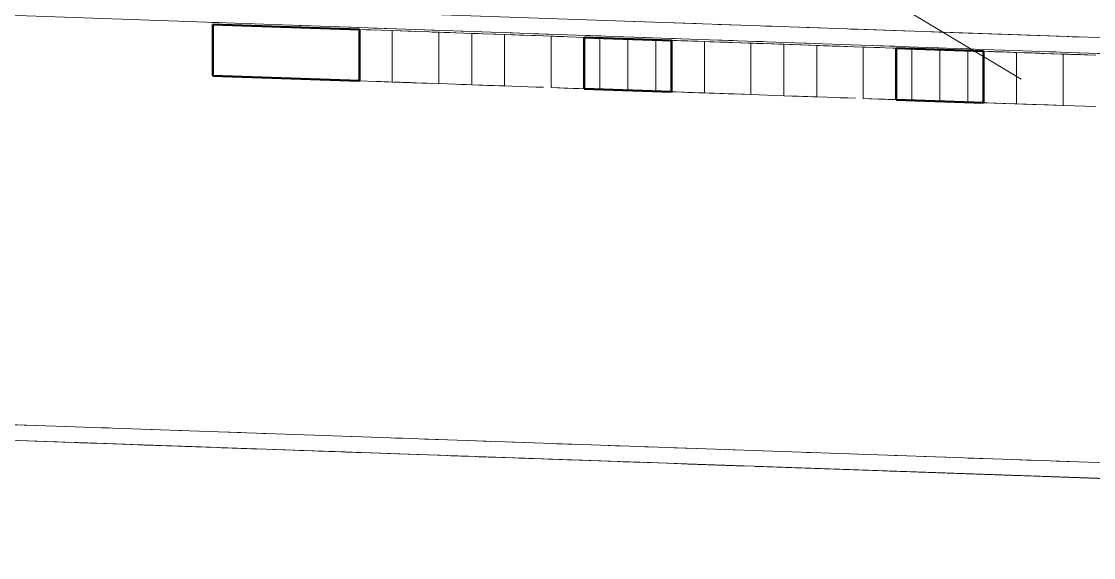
# Model space of a CAD drawing. Header units: metres. Extents: x 10 to 831, y 10 to 584.
# Drawn here: x 160.99 to 197.46, y 450.79 to 469.04 of the extents above; entities that cross this region are included whole.
import ezdxf

# ---------------------------------------------------------------- set-up
doc = ezdxf.new("R2010")
doc.units = ezdxf.units.M
for name, color, linetype, lineweight in [('CUT', 7, 'Continuous', 50), ('TXT', 7, 'Continuous', 18), ('VIS', 8, 'Continuous', 13)]:
    doc.layers.add(name, color=color, linetype=linetype, lineweight=lineweight)

msp = doc.modelspace()

# ---------------------------------------------------------------- linework, layer by layer
at = {"layer": 'CUT'}
for p, q in [((172.486, 468.764), (167.5, 468.939)), ((167.5, 468.939), (167.5, 467.19)), ((172.486, 467.014), (172.486, 468.764)), ((180.129, 466.747), (180.129, 468.497)), ((180.129, 468.497), (183.101, 468.393)), ((183.101, 468.393), (183.101, 466.643)), ((190.744, 466.375), (190.744, 468.125)), ((190.744, 468.125), (193.717, 468.022)), ((193.717, 468.022), (193.717, 466.272)), ((167.5, 467.19), (172.486, 467.014)), ((183.101, 466.643), (180.129, 466.747)), ((193.717, 466.272), (190.744, 466.375))]:
    msp.add_line(p, q, dxfattribs=at)
at = {"layer": 'TXT'}
msp.add_line((195, 467.077), (165, 485.077), dxfattribs=at)
at = {"layer": 'VIS'}
for p, q in [((30, 474.352), (450, 459.652)), ((450, 459.117), (30, 473.817)), ((167.452, 469.006), (167.702, 468.997)), ((182.049, 469.03), (181.82, 469.038)), ((182.446, 469.016), (182.196, 469.025)), ((183.945, 468.964), (183.195, 468.99)), ((183.431, 468.981), (183.2, 468.99)), ((171.45, 468.801), (167.5, 468.939)), ((167.5, 467.19), (167.5, 468.939)), ((167.5, 468.939), (167.5, 468.939)), ((167.5, 468.939), (172.486, 468.764)), ((167.5, 468.939), (167.5, 467.19)), ((169, 468.886), (168.75, 468.895)), ((168.952, 468.954), (169.202, 468.945)), ((170.451, 468.901), (170.701, 468.892)), ((171.951, 468.849), (172.201, 468.839)), ((172.169, 468.776), (171.989, 468.782)), ((172.486, 468.764), (173.605, 468.726)), ((172.486, 467.014), (172.486, 468.764)), ((172.859, 468.751), (172.672, 468.758)), ((172.859, 468.751), (172.672, 468.758)), ((172.859, 468.751), (172.672, 468.758)), ((172.859, 468.751), (172.672, 468.758)), ((172.859, 468.751), (172.672, 468.758)), ((172.859, 468.751), (172.672, 468.758)), ((172.887, 468.75), (172.707, 468.757)), ((172.859, 468.751), (173.046, 468.745)), ((172.859, 468.751), (173.046, 468.745)), ((172.859, 468.751), (173.046, 468.745)), ((172.859, 468.751), (173.046, 468.745)), ((172.859, 468.751), (173.046, 468.745)), ((172.859, 468.751), (173.046, 468.745)), ((172.95, 468.813), (173.7, 468.788)), ((173.605, 468.726), (175.188, 468.67)), ((173.605, 468.726), (173.605, 468.726)), ((173.605, 466.976), (173.605, 468.726)), ((173.605, 466.976), (173.605, 468.726)), ((174.133, 468.707), (173.869, 468.716)), ((174.133, 468.707), (173.869, 468.716)), ((174.133, 468.707), (173.869, 468.716)), ((174.133, 468.707), (173.869, 468.716)), ((174.133, 468.707), (173.869, 468.716)), ((174.133, 468.707), (173.869, 468.716)), ((174.133, 468.707), (174.397, 468.698)), ((174.133, 468.707), (174.397, 468.698)), ((174.133, 468.707), (174.397, 468.698)), ((174.133, 468.707), (174.397, 468.698)), ((174.133, 468.707), (174.397, 468.698)), ((174.133, 468.707), (174.397, 468.698)), ((174.45, 468.761), (175.199, 468.735)), ((175.767, 468.65), (174.956, 468.678)), ((175.188, 468.67), (176.308, 468.631)), ((175.188, 466.92), (175.188, 468.67)), ((175.227, 468.669), (176.037, 468.64)), ((175.227, 468.669), (176.037, 468.64)), ((175.227, 468.669), (176.037, 468.64)), ((175.227, 468.669), (176.037, 468.64)), ((175.227, 468.669), (176.037, 468.64)), ((175.227, 468.669), (176.037, 468.64)), ((175.561, 468.657), (175.375, 468.663)), ((175.561, 468.657), (175.375, 468.663)), ((175.561, 468.657), (175.375, 468.663)), ((175.561, 468.657), (175.375, 468.663)), ((175.561, 468.657), (175.375, 468.663)), ((175.561, 468.657), (175.375, 468.663)), ((175.561, 468.657), (175.748, 468.65)), ((175.561, 468.657), (175.748, 468.65)), ((175.561, 468.657), (175.748, 468.65)), ((175.561, 468.657), (175.748, 468.65)), ((175.561, 468.657), (175.748, 468.65)), ((175.561, 468.657), (175.748, 468.65)), ((175.949, 468.709), (176.198, 468.7)), ((176.308, 468.631), (177.427, 468.592)), ((176.308, 468.631), (176.549, 468.622)), ((176.308, 466.881), (176.308, 468.631)), ((176.813, 468.614), (178.077, 468.569)), ((177.427, 468.592), (178.746, 468.546)), ((177.427, 466.842), (177.427, 468.592)), ((177.448, 468.656), (177.698, 468.648)), ((178.447, 468.621), (179.197, 468.595)), ((185.444, 468.911), (184.695, 468.938)), ((185.31, 468.916), (185.074, 468.924)), ((186.444, 468.876), (186.194, 468.885)), ((186.531, 468.873), (186.296, 468.881)), ((188.148, 468.817), (187.439, 468.841)), ((187.943, 468.824), (187.693, 468.832)), ((187.943, 468.824), (187.708, 468.832)), ((189.443, 468.771), (189.193, 468.78)), ((190.986, 468.717), (189.331, 468.775)), ((190.942, 468.719), (190.692, 468.728)), ((191.237, 468.709), (191.002, 468.716)), ((192.441, 468.667), (191.692, 468.692)), ((192.879, 468.651), (191.696, 468.692)), ((192.649, 468.659), (192.414, 468.668)), ((197.231, 468.499), (192.879, 468.651)), ((193.941, 468.614), (193.191, 468.64)), ((194.564, 468.592), (194.323, 468.601)), ((178.469, 468.555), (177.659, 468.583)), ((178.469, 468.555), (177.659, 468.583)), ((178.469, 468.555), (177.659, 468.583)), ((178.469, 468.555), (177.659, 468.583)), ((178.469, 468.555), (177.659, 468.583)), ((178.469, 468.555), (177.659, 468.583)), ((177.929, 468.574), (178.739, 468.546)), ((177.929, 468.574), (178.739, 468.546)), ((177.929, 468.574), (178.739, 468.546)), ((177.929, 468.574), (178.739, 468.546)), ((177.929, 468.574), (178.739, 468.546)), ((177.929, 468.574), (178.739, 468.546)), ((178.725, 468.547), (179.451, 468.521)), ((178.725, 468.547), (179.451, 468.521)), ((178.725, 468.547), (179.451, 468.521)), ((178.725, 468.547), (179.451, 468.521)), ((178.725, 468.547), (179.451, 468.521)), ((178.725, 468.547), (179.451, 468.521)), ((179.01, 468.536), (180.129, 468.497)), ((179.01, 466.786), (179.01, 468.536)), ((179.457, 468.52), (179.122, 468.533)), ((179.457, 468.52), (179.122, 468.533)), ((179.457, 468.52), (179.122, 468.533)), ((179.457, 468.52), (179.122, 468.533)), ((179.457, 468.52), (179.122, 468.533)), ((179.457, 468.52), (179.122, 468.533)), ((179.457, 468.52), (179.122, 468.533)), ((179.383, 468.524), (179.196, 468.53)), ((179.383, 468.524), (179.196, 468.53)), ((179.383, 468.524), (179.196, 468.53)), ((179.383, 468.524), (179.196, 468.53)), ((179.383, 468.524), (179.196, 468.53)), ((179.383, 468.524), (179.196, 468.53)), ((179.383, 468.524), (179.57, 468.517)), ((179.383, 468.524), (179.57, 468.517)), ((179.383, 468.524), (179.57, 468.517)), ((179.383, 468.524), (179.57, 468.517)), ((179.383, 468.524), (179.57, 468.517)), ((179.383, 468.524), (179.57, 468.517)), ((179.947, 468.568), (180.696, 468.543)), ((180.129, 468.497), (180.017, 468.501)), ((180.129, 468.497), (183.101, 468.393)), ((180.129, 466.747), (180.129, 468.497)), ((181.647, 468.444), (180.329, 468.49)), ((180.351, 468.49), (181.615, 468.445)), ((180.723, 468.476), (180.426, 468.487)), ((180.723, 468.476), (180.426, 468.487)), ((180.723, 468.476), (180.426, 468.487)), ((180.723, 468.476), (180.426, 468.487)), ((180.66, 468.479), (180.899, 468.471)), ((180.66, 468.479), (180.66, 466.729)), ((180.723, 468.476), (181.021, 468.466)), ((181.947, 468.433), (181.266, 468.457)), ((181.615, 468.445), (181.376, 468.453)), ((181.446, 468.516), (182.196, 468.49)), ((182.111, 468.428), (181.615, 468.445)), ((181.912, 468.435), (181.615, 468.445)), ((181.912, 468.435), (181.615, 468.445)), ((181.912, 468.435), (181.615, 468.445)), ((181.912, 468.435), (181.615, 468.445)), ((184.221, 468.354), (181.615, 468.445)), ((182.571, 468.412), (181.615, 468.445)), ((181.615, 466.695), (181.615, 468.445)), ((181.912, 468.435), (182.21, 468.425)), ((182.111, 468.428), (182.028, 468.431)), ((182.111, 468.428), (182.028, 468.431)), ((182.111, 468.428), (182.028, 468.431)), ((182.111, 468.428), (182.028, 468.431)), ((182.111, 468.428), (182.028, 468.431)), ((182.111, 468.428), (182.028, 468.431)), ((182.111, 468.428), (182.193, 468.425)), ((182.111, 468.428), (182.193, 468.425)), ((182.111, 468.428), (182.193, 468.425)), ((182.111, 468.428), (182.193, 468.425)), ((182.111, 468.428), (182.193, 468.425)), ((183.101, 468.393), (182.358, 468.419)), ((182.936, 468.399), (182.523, 468.413)), ((182.936, 468.399), (182.523, 468.413)), ((182.936, 468.399), (182.523, 468.413)), ((182.936, 468.399), (182.523, 468.413)), ((182.936, 468.399), (182.523, 468.413)), ((182.936, 468.399), (182.523, 468.413)), ((183.054, 468.395), (182.571, 468.412)), ((182.571, 466.662), (182.571, 468.412)), ((182.606, 468.411), (183.019, 468.396)), ((182.606, 468.411), (183.019, 468.396)), ((182.606, 468.411), (183.019, 468.396)), ((182.606, 468.411), (183.019, 468.396)), ((182.606, 468.411), (183.019, 468.396)), ((183.786, 468.369), (182.701, 468.407)), ((183.786, 468.369), (182.701, 468.407)), ((183.786, 468.369), (182.701, 468.407)), ((183.054, 468.395), (182.812, 468.404)), ((183.054, 468.395), (182.812, 468.404)), ((183.054, 468.395), (182.812, 468.404)), ((183.054, 468.395), (182.812, 468.404)), ((183.054, 468.395), (182.812, 468.404)), ((182.918, 468.399), (184.003, 468.361)), ((182.918, 468.399), (184.003, 468.361)), ((182.918, 468.399), (184.003, 468.361)), ((182.918, 468.399), (184.003, 468.361)), ((182.918, 468.399), (184.003, 468.361)), ((182.918, 468.399), (184.003, 468.361)), ((182.918, 468.399), (184.003, 468.361)), ((182.918, 468.399), (184.003, 468.361)), ((182.946, 468.464), (183.695, 468.438)), ((183.766, 468.37), (183.084, 468.394)), ((183.101, 468.393), (184.221, 468.354)), ((183.101, 466.643), (183.101, 468.393)), ((183.475, 468.38), (183.288, 468.386)), ((183.475, 468.38), (183.288, 468.386)), ((183.475, 468.38), (183.288, 468.386)), ((183.475, 468.38), (183.288, 468.386)), ((183.475, 468.38), (183.288, 468.386)), ((183.475, 468.38), (183.288, 468.386)), ((183.325, 468.385), (183.661, 468.374)), ((183.325, 468.385), (183.661, 468.374)), ((183.325, 468.385), (183.661, 468.374)), ((183.325, 468.385), (183.661, 468.374)), ((183.325, 468.385), (183.661, 468.374)), ((183.325, 468.385), (183.661, 468.374)), ((183.475, 468.38), (183.661, 468.374)), ((183.475, 468.38), (183.661, 468.374)), ((183.475, 468.38), (183.661, 468.374)), ((183.475, 468.38), (183.661, 468.374)), ((183.475, 468.38), (183.661, 468.374)), ((183.475, 468.38), (183.661, 468.374)), ((184.221, 468.354), (185.804, 468.298)), ((184.221, 468.354), (184.221, 468.354)), ((184.221, 466.604), (184.221, 468.354)), ((184.221, 466.604), (184.221, 468.354)), ((184.395, 468.348), (185.154, 468.322)), ((184.445, 468.411), (185.195, 468.385)), ((184.749, 468.336), (184.484, 468.345)), ((184.749, 468.336), (184.484, 468.345)), ((184.749, 468.336), (184.484, 468.345)), ((184.749, 468.336), (184.484, 468.345)), ((184.749, 468.336), (184.484, 468.345)), ((184.749, 468.336), (184.484, 468.345)), ((184.749, 468.336), (185.012, 468.327)), ((184.749, 468.336), (185.012, 468.327)), ((184.749, 468.336), (185.012, 468.327)), ((184.749, 468.336), (185.012, 468.327)), ((184.749, 468.336), (185.012, 468.327)), ((184.749, 468.336), (185.012, 468.327)), ((186.923, 468.26), (185.076, 468.324)), ((186.923, 468.26), (185.572, 468.307)), ((186.923, 468.26), (185.572, 468.307)), ((186.923, 468.26), (185.572, 468.307)), ((186.923, 468.26), (185.572, 468.307)), ((186.923, 468.26), (185.572, 468.307)), ((186.923, 468.26), (185.572, 468.307)), ((186.923, 468.26), (185.572, 468.307)), ((186.923, 468.26), (185.714, 468.302)), ((186.923, 468.26), (185.714, 468.302)), ((186.923, 468.26), (185.714, 468.302)), ((186.923, 468.26), (185.714, 468.302)), ((186.923, 468.26), (185.714, 468.302)), ((186.923, 468.26), (185.714, 468.302)), ((185.804, 468.298), (186.923, 468.26)), ((185.804, 466.548), (185.804, 468.298)), ((185.842, 468.298), (186.923, 468.26)), ((185.842, 468.298), (186.923, 468.26)), ((185.842, 468.298), (186.923, 468.26)), ((185.842, 468.298), (186.923, 468.26)), ((185.842, 468.298), (186.923, 468.26)), ((185.842, 468.298), (186.923, 468.26)), ((185.944, 468.358), (186.194, 468.35)), ((186.177, 468.286), (185.99, 468.292)), ((186.177, 468.286), (185.99, 468.292)), ((186.177, 468.286), (185.99, 468.292)), ((186.177, 468.286), (185.99, 468.292)), ((186.177, 468.286), (185.99, 468.292)), ((186.177, 468.286), (185.99, 468.292)), ((186.177, 468.286), (186.363, 468.279)), ((186.177, 468.286), (186.363, 468.279)), ((186.177, 468.286), (186.363, 468.279)), ((186.177, 468.286), (186.363, 468.279)), ((186.177, 468.286), (186.363, 468.279)), ((186.177, 468.286), (186.363, 468.279)), ((186.923, 468.26), (186.736, 468.266)), ((186.923, 468.26), (186.736, 468.266)), ((186.923, 468.26), (186.736, 468.266)), ((186.923, 468.26), (186.736, 468.266)), ((186.923, 468.26), (186.736, 468.266)), ((186.923, 468.26), (186.736, 468.266)), ((186.923, 468.26), (188.042, 468.221)), ((187.296, 468.246), (186.923, 468.26)), ((186.923, 468.26), (187.482, 468.24)), ((187.296, 468.246), (186.923, 468.26)), ((186.923, 468.26), (187.482, 468.24)), ((187.296, 468.246), (186.923, 468.26)), ((186.923, 468.26), (187.482, 468.24)), ((187.296, 468.246), (186.923, 468.26)), ((186.923, 468.26), (187.482, 468.24)), ((187.296, 468.246), (186.923, 468.26)), ((186.923, 468.26), (187.482, 468.24)), ((187.296, 468.246), (186.923, 468.26)), ((186.923, 468.26), (187.482, 468.24)), ((186.923, 468.26), (187.165, 468.251)), ((186.923, 468.26), (187.165, 468.251)), ((186.923, 468.26), (187.165, 468.251)), ((186.923, 468.26), (187.165, 468.251)), ((186.923, 468.26), (187.165, 468.251)), ((186.923, 468.26), (187.165, 468.251)), ((188.439, 468.207), (186.923, 468.26)), ((186.923, 466.51), (186.923, 468.26)), ((187.443, 468.306), (187.693, 468.298)), ((188.943, 468.254), (189.193, 468.245)), ((195.44, 468.562), (194.69, 468.588)), ((196.939, 468.509), (196.19, 468.535)), ((196.969, 468.508), (196.728, 468.516)), ((180.129, 467.331), (180.129, 468.206)), ((180.129, 467.331), (180.129, 468.206)), ((180.129, 467.331), (180.129, 468.206)), ((180.129, 467.331), (180.129, 468.206)), ((180.129, 467.331), (180.129, 468.206)), ((180.129, 467.331), (180.129, 468.206)), ((182.571, 467.245), (182.571, 468.12)), ((182.571, 467.245), (182.571, 468.12)), ((182.571, 467.245), (182.571, 468.12)), ((182.571, 467.245), (182.571, 468.12)), ((182.571, 467.245), (182.571, 468.12)), ((188.042, 468.221), (189.625, 468.165)), ((188.042, 466.471), (188.042, 468.221)), ((189.085, 468.184), (188.274, 468.212)), ((188.57, 468.202), (188.306, 468.211)), ((188.57, 468.202), (188.306, 468.211)), ((188.57, 468.202), (188.306, 468.211)), ((188.57, 468.202), (188.306, 468.211)), ((188.57, 468.202), (188.306, 468.211)), ((188.57, 468.202), (188.306, 468.211)), ((188.57, 468.202), (188.834, 468.192)), ((188.57, 468.202), (188.834, 468.192)), ((188.57, 468.202), (188.834, 468.192)), ((188.57, 468.202), (188.834, 468.192)), ((188.57, 468.202), (188.834, 468.192)), ((188.57, 468.202), (188.834, 468.192)), ((189.341, 468.175), (190.066, 468.149)), ((189.341, 468.175), (190.066, 468.149)), ((189.341, 468.175), (190.066, 468.149)), ((189.341, 468.175), (190.066, 468.149)), ((189.341, 468.175), (190.066, 468.149)), ((189.341, 468.175), (190.066, 468.149)), ((190.073, 468.149), (189.625, 468.165)), ((189.625, 468.165), (189.625, 468.165)), ((189.625, 468.165), (190.744, 468.125)), ((189.625, 466.415), (189.625, 468.165)), ((190.073, 468.149), (189.737, 468.161)), ((190.073, 468.149), (189.737, 468.161)), ((190.073, 468.149), (189.737, 468.161)), ((190.073, 468.149), (189.737, 468.161)), ((190.073, 468.149), (189.737, 468.161)), ((190.073, 468.149), (189.737, 468.161)), ((189.998, 468.152), (189.812, 468.159)), ((189.998, 468.152), (189.812, 468.159)), ((189.998, 468.152), (189.812, 468.159)), ((189.998, 468.152), (189.812, 468.159)), ((189.998, 468.152), (189.812, 468.159)), ((189.998, 468.152), (189.812, 468.159)), ((189.942, 468.219), (190.692, 468.192)), ((189.998, 468.152), (190.185, 468.146)), ((189.998, 468.152), (190.185, 468.146)), ((189.998, 468.152), (190.185, 468.146)), ((189.998, 468.152), (190.185, 468.146)), ((189.998, 468.152), (190.185, 468.146)), ((189.998, 468.152), (190.185, 468.146)), ((190.744, 468.125), (190.632, 468.13)), ((191.978, 468.082), (190.714, 468.127)), ((190.744, 468.125), (193.717, 468.022)), ((190.744, 466.375), (190.744, 468.125)), ((192.263, 468.072), (190.944, 468.119)), ((191.339, 468.105), (191.042, 468.115)), ((191.339, 468.105), (191.042, 468.115)), ((191.339, 468.105), (191.042, 468.115)), ((191.339, 468.105), (191.042, 468.115)), ((191.275, 468.107), (191.514, 468.099)), ((192.231, 468.073), (191.275, 468.107)), ((191.275, 468.107), (191.275, 466.357)), ((191.339, 468.105), (191.636, 468.094)), ((191.442, 468.167), (192.191, 468.14)), ((192.563, 468.062), (191.881, 468.086)), ((192.561, 468.062), (192.231, 468.073)), ((192.528, 468.063), (192.231, 468.073)), ((192.528, 468.063), (192.231, 468.073)), ((192.528, 468.063), (192.231, 468.073)), ((192.528, 468.063), (192.231, 468.073)), ((194.836, 467.983), (192.231, 468.073)), ((193.186, 468.04), (192.231, 468.073)), ((192.231, 466.324), (192.231, 468.073)), ((192.708, 468.057), (192.47, 468.066)), ((192.708, 468.057), (192.47, 468.066)), ((192.708, 468.057), (192.47, 468.066)), ((192.708, 468.057), (192.47, 468.066)), ((192.708, 468.057), (192.47, 468.066)), ((192.528, 468.063), (192.825, 468.053)), ((192.708, 468.057), (192.947, 468.048)), ((192.708, 468.057), (193.186, 468.04)), ((192.708, 468.057), (192.947, 468.048)), ((192.708, 468.057), (192.947, 468.048)), ((192.708, 468.057), (192.947, 468.048)), ((192.708, 468.057), (192.947, 468.048)), ((192.941, 468.114), (193.191, 468.105)), ((193.717, 468.022), (192.974, 468.048)), ((193.552, 468.028), (193.139, 468.042)), ((193.552, 468.028), (193.139, 468.042)), ((193.552, 468.028), (193.139, 468.042)), ((193.552, 468.028), (193.139, 468.042)), ((193.552, 468.028), (193.139, 468.042)), ((193.552, 468.028), (193.139, 468.042)), ((193.669, 468.024), (193.186, 468.04)), ((193.186, 466.29), (193.186, 468.04)), ((193.221, 468.039), (193.635, 468.024)), ((193.221, 468.039), (193.635, 468.024)), ((193.221, 468.039), (193.635, 468.024)), ((193.221, 468.039), (193.635, 468.024)), ((193.221, 468.039), (193.635, 468.024)), ((194.402, 467.998), (193.316, 468.036)), ((194.402, 467.998), (193.316, 468.036)), ((194.402, 467.998), (193.316, 468.036)), ((193.669, 468.024), (193.428, 468.032)), ((193.669, 468.024), (193.428, 468.032)), ((193.669, 468.024), (193.428, 468.032)), ((193.669, 468.024), (193.428, 468.032)), ((193.669, 468.024), (193.428, 468.032)), ((193.534, 468.028), (194.619, 467.99)), ((193.534, 468.028), (194.619, 467.99)), ((193.534, 468.028), (194.619, 467.99)), ((193.534, 468.028), (194.619, 467.99)), ((193.534, 468.028), (194.619, 467.99)), ((193.534, 468.028), (194.619, 467.99)), ((193.534, 468.028), (194.619, 467.99)), ((193.534, 468.028), (194.619, 467.99)), ((194.382, 467.998), (193.699, 468.023)), ((193.717, 468.022), (194.836, 467.983)), ((193.717, 466.272), (193.717, 468.022)), ((194.09, 468.009), (193.903, 468.015)), ((194.09, 468.009), (193.903, 468.015)), ((194.09, 468.009), (193.903, 468.015)), ((194.09, 468.009), (193.903, 468.015)), ((194.09, 468.009), (193.903, 468.015)), ((194.09, 468.009), (193.903, 468.015)), ((193.941, 468.014), (194.276, 468.002)), ((193.941, 468.014), (194.276, 468.002)), ((193.941, 468.014), (194.276, 468.002)), ((193.941, 468.014), (194.276, 468.002)), ((193.941, 468.014), (194.276, 468.002)), ((193.941, 468.014), (194.276, 468.002)), ((194.09, 468.009), (194.276, 468.002)), ((194.09, 468.009), (194.276, 468.002)), ((194.09, 468.009), (194.276, 468.002)), ((194.09, 468.009), (194.276, 468.002)), ((194.09, 468.009), (194.276, 468.002)), ((194.09, 468.009), (194.276, 468.002)), ((194.44, 468.062), (194.69, 468.053)), ((195.516, 467.958), (194.758, 467.985)), ((194.836, 467.983), (196.419, 467.927)), ((194.836, 467.983), (194.836, 467.983)), ((194.836, 466.233), (194.836, 467.983)), ((194.836, 466.233), (194.836, 467.983)), ((195.364, 467.964), (195.1, 467.973)), ((195.364, 467.964), (195.1, 467.973)), ((195.364, 467.964), (195.1, 467.973)), ((195.364, 467.964), (195.1, 467.973)), ((195.364, 467.964), (195.1, 467.973)), ((195.364, 467.964), (195.1, 467.973)), ((195.364, 467.964), (195.627, 467.955)), ((195.364, 467.964), (195.627, 467.955)), ((195.364, 467.964), (195.627, 467.955)), ((195.364, 467.964), (195.627, 467.955)), ((195.364, 467.964), (195.627, 467.955)), ((195.364, 467.964), (195.627, 467.955)), ((197.011, 467.906), (195.692, 467.952)), ((195.94, 468.009), (196.189, 468)), ((197.538, 467.888), (196.187, 467.935)), ((196.998, 467.907), (196.187, 467.935)), ((196.998, 467.907), (196.187, 467.935)), ((196.998, 467.907), (196.187, 467.935)), ((196.998, 467.907), (196.187, 467.935)), ((196.998, 467.907), (196.187, 467.935)), ((196.998, 467.907), (196.187, 467.935)), ((197.538, 467.888), (196.329, 467.93)), ((197.055, 467.905), (196.329, 467.93)), ((197.055, 467.905), (196.329, 467.93)), ((197.055, 467.905), (196.329, 467.93)), ((197.055, 467.905), (196.329, 467.93)), ((197.055, 467.905), (196.329, 467.93)), ((196.419, 467.927), (197.538, 467.888)), ((196.419, 466.177), (196.419, 467.927)), ((196.457, 467.925), (197.268, 467.897)), ((196.457, 467.925), (197.268, 467.897)), ((196.457, 467.925), (197.268, 467.897)), ((196.457, 467.925), (197.268, 467.897)), ((196.457, 467.925), (197.268, 467.897)), ((196.457, 467.925), (197.268, 467.897)), ((196.792, 467.914), (196.605, 467.921)), ((196.792, 467.914), (196.605, 467.921)), ((196.792, 467.914), (196.605, 467.921)), ((196.792, 467.914), (196.605, 467.921)), ((196.792, 467.914), (196.605, 467.921)), ((196.792, 467.914), (196.605, 467.921)), ((197.5, 467.889), (196.75, 467.916)), ((196.792, 467.914), (196.979, 467.908)), ((196.792, 467.914), (196.979, 467.908)), ((196.792, 467.914), (196.979, 467.908)), ((196.792, 467.914), (196.979, 467.908)), ((196.792, 467.914), (196.979, 467.908)), ((196.792, 467.914), (196.979, 467.908)), ((196.939, 467.974), (197.689, 467.947)), ((190.744, 466.959), (190.744, 467.834)), ((190.744, 466.959), (190.744, 467.834)), ((190.744, 466.959), (190.744, 467.834)), ((190.744, 466.959), (190.744, 467.834)), ((190.744, 466.959), (190.744, 467.834)), ((190.744, 466.959), (190.744, 467.834)), ((193.186, 466.873), (193.186, 467.748)), ((193.186, 466.873), (193.186, 467.748)), ((193.186, 466.873), (193.186, 467.748)), ((193.186, 466.873), (193.186, 467.748)), ((193.186, 466.873), (193.186, 467.748)), ((167.5, 467.19), (167.5, 467.19)), ((167.5, 467.19), (172.361, 467.019)), ((167.5, 467.19), (168.757, 467.145)), ((167.5, 467.19), (167.72, 467.182)), ((167.5, 467.19), (170.744, 467.076)), ((167.5, 467.19), (172.25, 467.023)), ((172.486, 467.014), (167.5, 467.19)), ((169.295, 467.126), (172.707, 467.007)), ((169.702, 467.112), (170.362, 467.089)), ((171.492, 467.049), (172.241, 467.024)), ((173.605, 466.976), (172.486, 467.014)), ((173.232, 466.988), (173.046, 466.995)), ((173.232, 466.988), (173.046, 466.995)), ((173.232, 466.988), (173.046, 466.995)), ((173.232, 466.988), (173.046, 466.995)), ((173.232, 466.988), (173.046, 466.995)), ((173.232, 466.988), (173.046, 466.995)), ((173.157, 466.991), (173.493, 466.98)), ((173.232, 466.988), (173.419, 466.982)), ((173.232, 466.988), (173.419, 466.982)), ((173.232, 466.988), (173.419, 466.982)), ((173.232, 466.988), (173.419, 466.982)), ((173.232, 466.988), (173.419, 466.982)), ((173.232, 466.988), (173.419, 466.982)), ((173.246, 466.988), (173.426, 466.982)), ((173.605, 466.976), (174.956, 466.928)), ((175.188, 466.92), (173.605, 466.976)), ((173.605, 466.976), (173.605, 466.976)), ((173.666, 466.974), (173.885, 466.966)), ((173.988, 466.962), (174.237, 466.954)), ((174.146, 466.957), (174.956, 466.928)), ((174.146, 466.957), (174.956, 466.928)), ((174.146, 466.957), (174.956, 466.928)), ((174.146, 466.957), (174.956, 466.928)), ((174.146, 466.957), (174.956, 466.928)), ((174.146, 466.957), (174.956, 466.928)), ((174.66, 466.938), (174.397, 466.948)), ((174.66, 466.938), (174.397, 466.948)), ((174.66, 466.938), (174.397, 466.948)), ((174.66, 466.938), (174.397, 466.948)), ((174.66, 466.938), (174.397, 466.948)), ((174.66, 466.938), (174.397, 466.948)), ((174.66, 466.938), (174.924, 466.929)), ((174.66, 466.938), (174.924, 466.929)), ((174.66, 466.938), (174.924, 466.929)), ((174.66, 466.938), (174.924, 466.929)), ((174.66, 466.938), (174.924, 466.929)), ((174.66, 466.938), (174.924, 466.929)), ((176.308, 466.881), (175.188, 466.92)), ((175.934, 466.894), (175.748, 466.9)), ((175.934, 466.894), (175.748, 466.9)), ((175.934, 466.894), (175.748, 466.9)), ((175.934, 466.894), (175.748, 466.9)), ((175.934, 466.894), (175.748, 466.9)), ((175.934, 466.894), (175.748, 466.9)), ((175.934, 466.894), (176.121, 466.887)), ((175.934, 466.894), (176.121, 466.887)), ((175.934, 466.894), (176.121, 466.887)), ((175.934, 466.894), (176.121, 466.887)), ((175.934, 466.894), (176.121, 466.887)), ((175.934, 466.894), (176.121, 466.887)), ((176.308, 466.881), (177.659, 466.833)), ((177.427, 466.842), (176.308, 466.881)), ((177.275, 466.847), (176.308, 466.881)), ((177.275, 466.847), (176.549, 466.873)), ((177.275, 466.847), (176.549, 466.873)), ((177.275, 466.847), (176.549, 466.873)), ((177.275, 466.847), (176.549, 466.873)), ((177.275, 466.847), (176.549, 466.873)), ((177.388, 466.843), (176.578, 466.872)), ((177.388, 466.843), (176.578, 466.872)), ((177.388, 466.843), (176.578, 466.872)), ((177.388, 466.843), (176.578, 466.872)), ((177.388, 466.843), (176.578, 466.872)), ((177.388, 466.843), (176.578, 466.872)), ((176.848, 466.862), (177.659, 466.833)), ((176.848, 466.862), (177.659, 466.833)), ((176.848, 466.862), (177.659, 466.833)), ((176.848, 466.862), (177.659, 466.833)), ((176.848, 466.862), (177.659, 466.833)), ((176.848, 466.862), (177.659, 466.833)), ((177.054, 466.855), (176.867, 466.861)), ((177.054, 466.855), (176.867, 466.861)), ((177.054, 466.855), (176.867, 466.861)), ((177.054, 466.855), (176.867, 466.861)), ((177.054, 466.855), (176.867, 466.861)), ((177.054, 466.855), (176.867, 466.861)), ((177.054, 466.855), (177.24, 466.849)), ((177.054, 466.855), (177.24, 466.849)), ((177.054, 466.855), (177.24, 466.849)), ((177.054, 466.855), (177.24, 466.849)), ((177.054, 466.855), (177.24, 466.849)), ((177.054, 466.855), (177.24, 466.849)), ((178.482, 466.805), (177.427, 466.842)), ((178.482, 466.805), (178.218, 466.814)), ((178.482, 466.805), (178.218, 466.814)), ((178.482, 466.805), (178.218, 466.814)), ((178.482, 466.805), (178.218, 466.814)), ((178.482, 466.805), (178.218, 466.814)), ((178.482, 466.805), (178.218, 466.814)), ((178.482, 466.805), (178.746, 466.796)), ((178.482, 466.805), (178.746, 466.796)), ((178.482, 466.805), (178.746, 466.796)), ((178.482, 466.805), (178.746, 466.796)), ((178.482, 466.805), (178.746, 466.796)), ((178.482, 466.805), (178.746, 466.796)), ((180.129, 466.747), (179.01, 466.786)), ((179.01, 466.786), (179.01, 466.786)), ((180.312, 466.741), (179.227, 466.779)), ((180.312, 466.741), (179.227, 466.779)), ((179.444, 466.771), (180.53, 466.733)), ((179.444, 466.771), (180.53, 466.733)), ((179.444, 466.771), (180.53, 466.733)), ((179.444, 466.771), (180.53, 466.733)), ((179.444, 466.771), (180.53, 466.733)), ((179.444, 466.771), (181.615, 466.695)), ((179.444, 466.771), (180.53, 466.733)), ((179.444, 466.771), (180.53, 466.733)), ((179.444, 466.771), (180.53, 466.733)), ((179.444, 466.771), (180.53, 466.733)), ((179.537, 466.768), (180.856, 466.722)), ((179.905, 466.755), (179.57, 466.767)), ((179.756, 466.76), (179.57, 466.767)), ((179.905, 466.755), (179.57, 466.767)), ((179.756, 466.76), (179.57, 466.767)), ((179.905, 466.755), (179.57, 466.767)), ((179.756, 466.76), (179.57, 466.767)), ((179.905, 466.755), (179.57, 466.767)), ((179.756, 466.76), (179.57, 466.767)), ((179.905, 466.755), (179.57, 466.767)), ((179.756, 466.76), (179.57, 466.767)), ((179.905, 466.755), (179.57, 466.767)), ((179.756, 466.76), (179.57, 466.767)), ((179.756, 466.76), (179.942, 466.754)), ((179.756, 466.76), (179.942, 466.754)), ((179.756, 466.76), (179.942, 466.754)), ((179.756, 466.76), (179.942, 466.754)), ((179.756, 466.76), (179.942, 466.754)), ((179.756, 466.76), (179.942, 466.754)), ((180.66, 466.729), (179.934, 466.754)), ((180.176, 466.745), (179.934, 466.754)), ((180.176, 466.745), (179.934, 466.754)), ((180.176, 466.745), (179.934, 466.754)), ((180.176, 466.745), (179.934, 466.754)), ((180.176, 466.745), (179.934, 466.754)), ((183.101, 466.643), (180.129, 466.747)), ((180.129, 466.747), (180.872, 466.721)), ((180.624, 466.73), (180.212, 466.745)), ((180.624, 466.73), (180.212, 466.745)), ((180.624, 466.73), (180.212, 466.745)), ((180.624, 466.73), (180.212, 466.745)), ((180.624, 466.73), (180.212, 466.745)), ((180.294, 466.741), (180.707, 466.727)), ((180.294, 466.741), (180.707, 466.727)), ((180.294, 466.741), (180.707, 466.727)), ((180.294, 466.741), (180.707, 466.727)), ((180.294, 466.741), (180.707, 466.727)), ((180.294, 466.741), (180.707, 466.727)), ((180.476, 466.735), (180.725, 466.726)), ((180.5, 466.735), (180.75, 466.726)), ((180.584, 466.731), (181.266, 466.707)), ((180.66, 466.729), (181.615, 466.695)), ((181.318, 466.706), (181.021, 466.716)), ((181.285, 466.707), (181.615, 466.695)), ((181.318, 466.706), (181.615, 466.695)), ((181.318, 466.706), (181.615, 466.695)), ((181.318, 466.706), (181.615, 466.695)), ((181.318, 466.706), (181.615, 466.695)), ((181.318, 466.706), (181.615, 466.695)), ((181.615, 466.695), (181.854, 466.687)), ((182.507, 466.664), (182.21, 466.675)), ((182.571, 466.662), (182.332, 466.67)), ((182.507, 466.664), (182.804, 466.654)), ((182.507, 466.664), (182.804, 466.654)), ((182.507, 466.664), (182.804, 466.654)), ((182.507, 466.664), (182.804, 466.654)), ((182.507, 466.664), (182.804, 466.654)), ((182.571, 466.662), (182.812, 466.654)), ((182.857, 466.652), (183.084, 466.644)), ((183, 466.647), (183.25, 466.638)), ((183.101, 466.643), (183.213, 466.639)), ((184.221, 466.604), (183.101, 466.643)), ((183.231, 466.639), (185.076, 466.574)), ((183.847, 466.617), (183.661, 466.623)), ((183.847, 466.617), (183.661, 466.623)), ((183.847, 466.617), (183.661, 466.623)), ((183.847, 466.617), (183.661, 466.623)), ((183.847, 466.617), (183.661, 466.623)), ((183.847, 466.617), (183.661, 466.623)), ((183.773, 466.62), (184.221, 466.604)), ((183.773, 466.62), (184.109, 466.608)), ((183.773, 466.62), (184.109, 466.608)), ((183.773, 466.62), (184.109, 466.608)), ((183.773, 466.62), (184.109, 466.608)), ((183.773, 466.62), (184.109, 466.608)), ((183.773, 466.62), (184.109, 466.608)), ((183.847, 466.617), (184.034, 466.611)), ((183.847, 466.617), (184.034, 466.611)), ((183.847, 466.617), (184.034, 466.611)), ((183.847, 466.617), (184.034, 466.611)), ((183.847, 466.617), (184.034, 466.611)), ((183.847, 466.617), (184.034, 466.611)), ((184.022, 466.611), (184.747, 466.586)), ((184.022, 466.611), (184.747, 466.586)), ((184.022, 466.611), (184.747, 466.586)), ((184.022, 466.611), (184.747, 466.586)), ((184.022, 466.611), (184.747, 466.586)), ((184.022, 466.611), (184.747, 466.586)), ((184.221, 466.604), (185.572, 466.557)), ((185.804, 466.548), (184.221, 466.604)), ((184.221, 466.604), (184.221, 466.604)), ((185.301, 466.566), (184.491, 466.595)), ((185.301, 466.566), (184.491, 466.595)), ((185.301, 466.566), (184.491, 466.595)), ((185.301, 466.566), (184.491, 466.595)), ((185.301, 466.566), (184.491, 466.595)), ((185.301, 466.566), (184.491, 466.595)), ((184.761, 466.585), (185.572, 466.557)), ((184.761, 466.585), (185.572, 466.557)), ((184.761, 466.585), (185.572, 466.557)), ((184.761, 466.585), (185.572, 466.557)), ((184.761, 466.585), (185.572, 466.557)), ((186.923, 466.51), (185.804, 466.548)), ((186.923, 466.51), (188.274, 466.462)), ((188.042, 466.471), (186.923, 466.51)), ((187.89, 466.476), (186.923, 466.51)), ((187.89, 466.476), (187.165, 466.501)), ((187.89, 466.476), (187.165, 466.501)), ((187.89, 466.476), (187.165, 466.501)), ((187.89, 466.476), (187.165, 466.501)), ((187.89, 466.476), (187.165, 466.501)), ((188.004, 466.471), (187.193, 466.5)), ((188.004, 466.471), (187.193, 466.5)), ((188.004, 466.471), (187.193, 466.5)), ((188.004, 466.471), (187.193, 466.5)), ((188.004, 466.471), (187.193, 466.5)), ((188.004, 466.471), (187.193, 466.5)), ((187.463, 466.49), (188.274, 466.462)), ((187.463, 466.49), (188.274, 466.462)), ((187.463, 466.49), (188.274, 466.462)), ((187.463, 466.49), (188.274, 466.462)), ((187.463, 466.49), (188.274, 466.462)), ((187.463, 466.49), (188.274, 466.462)), ((187.669, 466.483), (187.482, 466.49)), ((187.669, 466.483), (187.482, 466.49)), ((187.669, 466.483), (187.482, 466.49)), ((187.669, 466.483), (187.482, 466.49)), ((187.669, 466.483), (187.482, 466.49)), ((187.669, 466.483), (187.482, 466.49)), ((187.669, 466.483), (187.856, 466.477)), ((187.669, 466.483), (187.856, 466.477)), ((187.669, 466.483), (187.856, 466.477)), ((187.669, 466.483), (187.856, 466.477)), ((187.669, 466.483), (187.856, 466.477)), ((187.669, 466.483), (187.856, 466.477)), ((189.097, 466.433), (188.042, 466.471)), ((189.097, 466.433), (188.834, 466.442)), ((189.097, 466.433), (188.834, 466.442)), ((189.097, 466.433), (188.834, 466.442)), ((189.097, 466.433), (188.834, 466.442)), ((189.097, 466.433), (188.834, 466.442)), ((189.097, 466.433), (188.834, 466.442)), ((189.097, 466.433), (189.361, 466.424)), ((189.097, 466.433), (189.361, 466.424)), ((189.097, 466.433), (189.361, 466.424)), ((189.097, 466.433), (189.361, 466.424)), ((189.097, 466.433), (189.361, 466.424)), ((189.097, 466.433), (189.361, 466.424)), ((190.744, 466.375), (189.625, 466.415)), ((189.625, 466.415), (189.625, 466.415)), ((190.928, 466.37), (189.842, 466.408)), ((190.928, 466.37), (189.842, 466.408)), ((190.059, 466.399), (191.145, 466.361)), ((190.059, 466.399), (191.145, 466.361)), ((190.059, 466.399), (191.145, 466.361)), ((190.059, 466.399), (191.145, 466.361)), ((190.059, 466.399), (191.145, 466.361)), ((190.059, 466.399), (192.231, 466.324)), ((190.059, 466.399), (191.145, 466.361)), ((190.059, 466.399), (191.145, 466.361)), ((190.059, 466.399), (191.145, 466.361)), ((190.059, 466.399), (191.145, 466.361)), ((190.153, 466.397), (191.471, 466.35)), ((190.521, 466.384), (190.185, 466.395)), ((190.371, 466.389), (190.185, 466.395)), ((190.521, 466.384), (190.185, 466.395)), ((190.371, 466.389), (190.185, 466.395)), ((190.521, 466.384), (190.185, 466.395)), ((190.371, 466.389), (190.185, 466.395)), ((190.521, 466.384), (190.185, 466.395)), ((190.371, 466.389), (190.185, 466.395)), ((190.521, 466.384), (190.185, 466.395)), ((190.371, 466.389), (190.185, 466.395)), ((190.521, 466.384), (190.185, 466.395)), ((190.371, 466.389), (190.185, 466.395)), ((190.371, 466.389), (190.558, 466.382)), ((190.371, 466.389), (190.558, 466.382)), ((190.371, 466.389), (190.558, 466.382)), ((190.371, 466.389), (190.558, 466.382)), ((190.371, 466.389), (190.558, 466.382)), ((190.371, 466.389), (190.558, 466.382)), ((191.275, 466.357), (190.55, 466.383)), ((190.792, 466.374), (190.55, 466.383)), ((190.792, 466.374), (190.55, 466.383)), ((190.792, 466.374), (190.55, 466.383)), ((190.792, 466.374), (190.55, 466.383)), ((190.792, 466.374), (190.55, 466.383)), ((193.717, 466.272), (190.744, 466.375)), ((190.744, 466.375), (191.487, 466.35)), ((191.24, 466.358), (190.827, 466.373)), ((191.24, 466.358), (190.827, 466.373)), ((191.24, 466.358), (190.827, 466.373)), ((191.24, 466.358), (190.827, 466.373)), ((191.24, 466.358), (190.827, 466.373)), ((190.909, 466.37), (191.322, 466.356)), ((190.909, 466.37), (191.322, 466.356)), ((190.909, 466.37), (191.322, 466.356)), ((190.909, 466.37), (191.322, 466.356)), ((190.909, 466.37), (191.322, 466.356)), ((190.909, 466.37), (191.322, 466.356)), ((191, 466.367), (191.25, 466.358)), ((191.199, 466.36), (191.881, 466.336)), ((191.753, 466.341), (191.275, 466.357)), ((191.275, 466.357), (192.231, 466.324)), ((191.753, 466.341), (191.514, 466.349)), ((191.753, 466.341), (191.514, 466.349)), ((191.753, 466.341), (191.514, 466.349)), ((191.753, 466.341), (191.514, 466.349)), ((191.753, 466.341), (191.514, 466.349)), ((191.934, 466.334), (191.636, 466.344)), ((191.753, 466.341), (191.992, 466.332)), ((191.753, 466.341), (191.992, 466.332)), ((191.753, 466.341), (191.992, 466.332)), ((191.753, 466.341), (191.992, 466.332)), ((191.753, 466.341), (191.992, 466.332)), ((191.9, 466.335), (192.231, 466.324)), ((191.934, 466.334), (192.231, 466.324)), ((191.934, 466.334), (192.231, 466.324)), ((191.934, 466.334), (192.231, 466.324)), ((191.934, 466.334), (192.231, 466.324)), ((191.934, 466.334), (192.231, 466.324)), ((192.231, 466.324), (193.186, 466.29)), ((193.122, 466.293), (192.825, 466.303)), ((193.186, 466.29), (192.947, 466.298)), ((193.122, 466.293), (193.419, 466.282)), ((193.122, 466.293), (193.419, 466.282)), ((193.122, 466.293), (193.419, 466.282)), ((193.122, 466.293), (193.419, 466.282)), ((193.122, 466.293), (193.419, 466.282)), ((193.186, 466.29), (193.428, 466.282)), ((193.451, 466.281), (193.701, 466.272)), ((193.472, 466.28), (193.699, 466.273)), ((193.5, 466.279), (193.75, 466.27)), ((193.717, 466.272), (193.829, 466.268)), ((194.836, 466.233), (193.717, 466.272)), ((193.845, 466.267), (195.692, 466.202)), ((194.463, 466.245), (194.276, 466.252)), ((194.463, 466.245), (194.276, 466.252)), ((194.463, 466.245), (194.276, 466.252)), ((194.463, 466.245), (194.276, 466.252)), ((194.463, 466.245), (194.276, 466.252)), ((194.463, 466.245), (194.276, 466.252)), ((194.388, 466.248), (194.836, 466.233)), ((194.388, 466.248), (194.724, 466.236)), ((194.388, 466.248), (194.724, 466.236)), ((194.388, 466.248), (194.724, 466.236)), ((194.388, 466.248), (194.724, 466.236)), ((194.388, 466.248), (194.724, 466.236)), ((194.388, 466.248), (194.724, 466.236)), ((194.463, 466.245), (194.649, 466.239)), ((194.463, 466.245), (194.649, 466.239)), ((194.463, 466.245), (194.649, 466.239)), ((194.463, 466.245), (194.649, 466.239)), ((194.463, 466.245), (194.649, 466.239)), ((194.463, 466.245), (194.649, 466.239)), ((194.637, 466.24), (195.362, 466.214)), ((194.637, 466.24), (195.362, 466.214)), ((194.637, 466.24), (195.362, 466.214)), ((194.637, 466.24), (195.362, 466.214)), ((194.637, 466.24), (195.362, 466.214)), ((194.637, 466.24), (195.362, 466.214)), ((194.836, 466.233), (196.187, 466.185)), ((196.419, 466.177), (194.836, 466.233)), ((194.836, 466.233), (194.836, 466.233)), ((195.917, 466.195), (195.107, 466.223)), ((195.917, 466.195), (195.107, 466.223)), ((195.917, 466.195), (195.107, 466.223)), ((195.917, 466.195), (195.107, 466.223)), ((195.917, 466.195), (195.107, 466.223)), ((195.917, 466.195), (195.107, 466.223)), ((195.376, 466.214), (196.187, 466.185)), ((195.376, 466.214), (196.187, 466.185)), ((195.376, 466.214), (196.187, 466.185)), ((195.376, 466.214), (196.187, 466.185)), ((195.376, 466.214), (196.187, 466.185)), ((197.538, 466.138), (196.419, 466.177)), ((30, 459.887), (450, 445.187)), ((450, 444.652), (30, 459.352)), ((161.456, 455.286), (160.705, 455.312)), ((162.455, 455.251), (162.205, 455.26)), ((163.954, 455.199), (163.704, 455.207)), ((165.453, 455.146), (165.203, 455.154)), ((166.953, 455.094), (166.203, 455.12)), ((161.524, 454.749), (160.022, 454.801)), ((162.687, 454.707), (161.246, 454.758)), ((161.452, 454.751), (162.481, 454.715)), ((161.455, 454.751), (162.205, 454.725)), ((168.452, 455.041), (167.702, 455.067)), ((169.451, 455.006), (169.202, 455.014)), ((170.951, 454.954), (170.701, 454.962)), ((172.45, 454.901), (172.201, 454.909)), ((173.95, 454.849), (173.7, 454.858)), ((175.449, 454.796), (174.699, 454.822)), ((176.948, 454.744), (176.198, 454.77)), ((164.529, 454.643), (162.597, 454.711)), ((162.812, 454.704), (163.456, 454.681)), ((162.954, 454.698), (163.704, 454.672)), ((165.266, 454.617), (164.191, 454.655)), ((164.406, 454.648), (165.481, 454.61)), ((164.454, 454.646), (165.203, 454.62)), ((166.675, 454.568), (165.173, 454.62)), ((165.387, 454.613), (166.46, 454.576)), ((165.953, 454.594), (166.203, 454.584)), ((167.416, 454.542), (166.341, 454.58)), ((166.556, 454.572), (167.63, 454.534)), ((167.12, 454.553), (166.675, 454.568)), ((166.675, 454.568), (166.8, 454.564)), ((167.12, 454.553), (167.343, 454.544)), ((167.452, 454.541), (167.702, 454.532)), ((168.903, 454.49), (167.789, 454.529)), ((168.458, 454.505), (169.126, 454.482)), ((168.952, 454.488), (169.202, 454.48)), ((169.565, 454.467), (169.35, 454.474)), ((169.565, 454.467), (169.78, 454.46)), ((175.144, 454.271), (169.572, 454.466)), ((170.241, 454.443), (170.909, 454.42)), ((170.451, 454.436), (170.701, 454.427)), ((171.764, 454.39), (171.094, 454.413)), ((171.318, 454.406), (171.987, 454.382)), ((171.951, 454.384), (172.201, 454.375)), ((172.024, 454.381), (172.692, 454.358)), ((178.447, 454.691), (177.698, 454.718)), ((179.947, 454.639), (179.197, 454.665)), ((181.446, 454.586), (180.696, 454.613)), ((182.446, 454.551), (182.196, 454.56)), ((183.945, 454.499), (183.195, 454.525)), ((185.444, 454.446), (184.695, 454.473)), ((186.444, 454.411), (186.194, 454.42)), ((172.95, 454.349), (173.7, 454.322)), ((173.807, 454.318), (174.475, 454.295)), ((174.45, 454.296), (175.199, 454.27)), ((181.589, 454.046), (175.144, 454.271)), ((175.144, 454.271), (175.254, 454.268)), ((175.586, 454.256), (175.918, 454.245)), ((175.586, 454.256), (175.918, 454.245)), ((175.605, 454.255), (175.834, 454.248)), ((175.949, 454.244), (176.198, 454.235)), ((177.122, 454.202), (176.452, 454.226)), ((176.471, 454.226), (176.802, 454.214)), ((176.471, 454.226), (176.802, 454.214)), ((176.525, 454.223), (177.216, 454.199)), ((176.675, 454.218), (177.345, 454.195)), ((177.355, 454.195), (177.687, 454.183)), ((177.355, 454.195), (177.687, 454.183)), ((177.448, 454.191), (177.698, 454.183)), ((177.906, 454.175), (178.136, 454.167)), ((178.24, 454.163), (178.35, 454.159)), ((178.24, 454.163), (178.35, 454.159)), ((178.447, 454.156), (179.197, 454.13)), ((179.844, 454.107), (178.692, 454.148)), ((178.922, 454.139), (180.075, 454.099)), ((179.287, 454.127), (179.517, 454.119)), ((179.947, 454.103), (180.696, 454.077)), ((180.668, 454.079), (180.899, 454.071)), ((181.446, 454.051), (182.196, 454.025)), ((182.15, 454.027), (181.458, 454.05)), ((181.689, 454.043), (182.381, 454.019)), ((182.97, 453.998), (182.28, 454.022)), ((187.943, 454.359), (187.693, 454.367)), ((189.443, 454.307), (189.193, 454.315)), ((190.942, 454.254), (190.692, 454.263)), ((192.441, 454.202), (191.692, 454.228)), ((193.941, 454.149), (193.191, 454.175)), ((195.44, 454.096), (194.69, 454.122)), ((196.939, 454.044), (196.19, 454.07)), ((182.946, 453.999), (183.695, 453.973)), ((182.97, 453.998), (183.2, 453.99)), ((183.891, 453.966), (183.661, 453.973)), ((185.378, 453.913), (183.764, 453.97)), ((185.31, 453.916), (183.891, 453.966)), ((183.994, 453.962), (185.608, 453.905)), ((184.445, 453.946), (185.195, 453.92)), ((184.837, 453.933), (185.547, 453.908)), ((185.944, 453.894), (186.194, 453.885)), ((192.879, 453.651), (186.02, 453.891)), ((186.762, 453.865), (186.531, 453.873)), ((187.443, 453.841), (187.693, 453.832)), ((187.675, 453.833), (188.385, 453.808)), ((188.943, 453.788), (189.193, 453.78)), ((189.942, 453.754), (190.692, 453.728)), ((190.513, 453.734), (191.223, 453.709)), ((195.29, 453.567), (191.262, 453.707)), ((191.442, 453.702), (192.191, 453.675)), ((191.499, 453.7), (195.053, 453.575)), ((202.069, 453.329), (192.879, 453.651)), ((192.941, 453.649), (193.191, 453.64)), ((194.44, 453.596), (194.69, 453.587)), ((195.94, 453.544), (196.189, 453.535)), ((196.258, 453.532), (196.016, 453.541)), ((196.258, 453.532), (196.5, 453.524)), ((196.939, 453.509), (197.689, 453.483))]:
    msp.add_line(p, q, dxfattribs=at)

doc.saveas('drawing.dxf')
